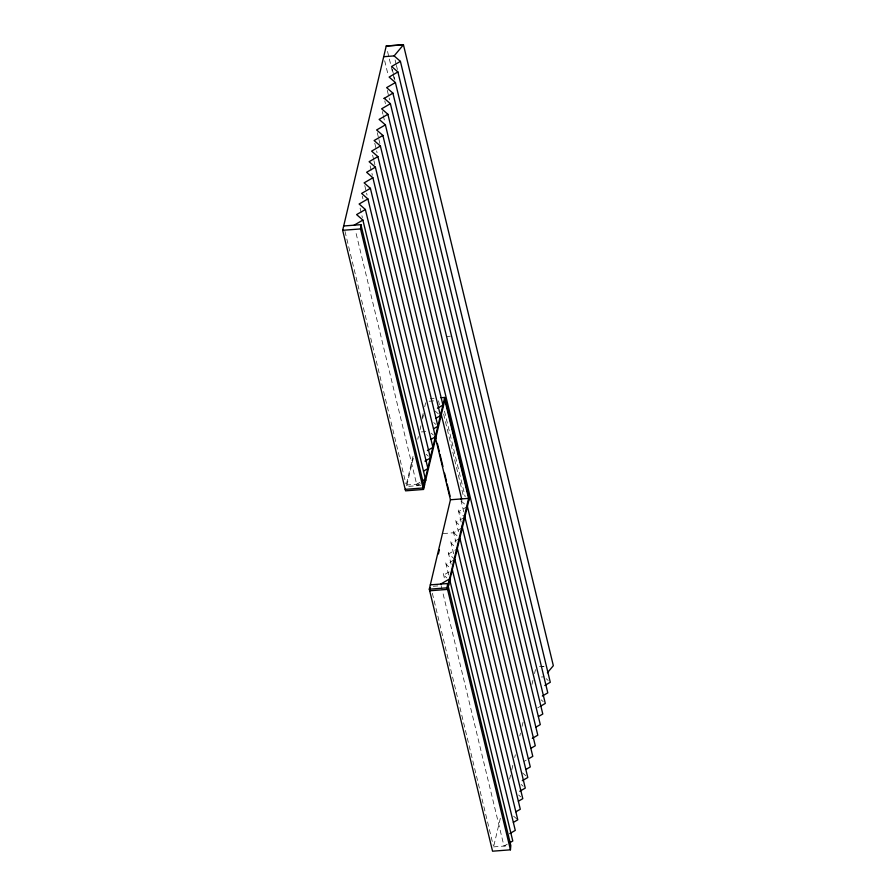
<?xml version="1.0" encoding="UTF-8"?>
<svg xmlns="http://www.w3.org/2000/svg" width="896" height="896" viewBox="0 0 896 896"><rect width="100%" height="100%" fill="white"/><g stroke="black" fill="none" stroke-linecap="round" stroke-linejoin="round"><path stroke-width="0.67" stroke-dasharray="4.48 3.36" d="M406.538 483.672L413.28 455.19M422.195 417.48L423.136 413.482M424.704 406.818L425.656 402.83M413.291 458.158L406.582 486.517L420.862 485.43M417.76 439.242L418.398 436.542M419.989 429.789L420.952 425.734M422.542 418.981L423.506 414.926M493.886 845.533L500.618 817.085M509.578 779.173L510.541 775.107M511.818 769.686L513.094 764.277M514.696 757.501L515.346 754.79M519.826 735.84L520.464 733.13M522.066 726.354L523.029 722.288M531.989 684.376L532.952 680.31M534.531 673.59L535.483 669.581M416.64 484.232L419.933 482.317M420.302 483.806L417.01 485.722L355.421 230.608M463.758 511.874L461.138 501.021L462.045 500.494M467.421 506.498L458.64 511.605L464.912 517.082M463.814 517.72L456.131 522.178L462.414 527.666M443.206 533.557L453.634 532.762L461.317 528.293M458.819 538.877L451.136 543.346L457.408 548.822L448.638 553.918L454.91 559.395M453.813 560.034L446.13 564.502L452.413 569.979M449.12 571.894L443.632 575.075L446.768 577.819M537.611 707.907L539.806 706.63M524.003 761.443L526.198 760.166M507.293 844.166L504 846.082L442.445 591.091M446.443 336.515L450.352 336.213M430.338 398.541L434.078 398.261M429.195 401.229L434.179 400.848M421.333 431.928L426.541 431.536M406.224 485.038L422.106 483.818M433.317 586.264L439.824 585.76M543.928 666.31L538.72 666.714L543.917 666.366M541.408 677.006L544.018 676.805M493.573 846.888L506.722 845.869M435.198 411.085L438.334 413.829M433.742 422.576L435.837 424.402M431.245 433.16L433.339 434.986M426.238 454.317L428.333 456.142M461.138 501.021L466.368 505.59M453.634 532.762L459.917 538.238M546.101 678.63L548.195 680.456M541.106 699.787L543.2 701.613M522.547 772.934L525.694 775.678M521.091 784.426L523.186 786.251M518.594 795.01L520.688 796.835M513.587 816.166L517.776 819.818M395.114 59.976L396.099 64.053M396.424 65.419L397.41 69.485M392.28 69.205L394.901 80.069M387.542 51.453L394.43 79.979M384.686 60.782L387.968 74.368M387.285 90.362L389.581 99.87M384.776 100.946L385.437 103.656M382.278 111.518L382.928 114.24M383.264 115.595L384.899 122.394M377.272 132.686L378.582 138.118M378.918 139.474L379.904 143.55M444.506 411.197L465.17 496.798M443.61 414.008L463.792 497.661M438.502 400.803L439.477 404.846M374.774 143.259L377.07 152.746M372.602 155.187L373.587 159.264M373.912 160.619L374.886 164.685M458.248 510.003L461.261 522.446M370.104 165.771L372.389 175.269M455.75 520.587L458.427 531.675M453.253 531.171L455.93 542.259M364.773 185.573L367.058 195.07M450.744 541.744L453.757 554.187M362.264 196.157L362.925 198.867M448.246 552.328L451.248 564.771M360.091 208.096L362.387 217.582M445.749 562.901L448.75 575.355M443.251 573.485L444.618 579.152M441.134 585.659L442.109 589.725M344.994 231.414L405.888 483.672M432.342 593.242L493.248 845.522"/><path stroke-width="1.34" d="M547.4 672.762L553.336 665.694L403.446 44.8L386.232 46.01L342.664 230.306L405.563 490.84L423.45 489.462L360.55 228.928L360.931 224.661L343.683 225.982M405.205 489.35L423.08 487.973L423.461 483.706L424.234 483.65L424.592 485.139L423.83 485.195L360.931 224.661M423.73 486.27L423.45 489.462L444.842 400.03M447.563 583.542L447.182 587.81L510.44 849.822L492.554 851.2L429.296 589.187L450.442 499.766L435.478 437.797M430.45 587.541L429.688 590.778L447.574 589.4L447.955 585.133L510.821 845.555L510.44 849.822M384.048 98.515L392.907 93.128L542.786 714.022L538.395 716.576M423.08 487.973L444.741 397.443L440.955 397.723M438.402 553.907L439.365 549.842M447.574 589.4L469.224 498.87L444.741 397.443M383.701 56.706L394.128 55.899L403.446 44.8L386.232 46.01M544.802 685.474L550.29 682.282L400.411 61.387L391.63 66.483L397.902 71.96L547.792 692.866L542.304 696.046M397.902 71.96L389.122 77.067L395.405 82.544L545.294 703.438L540.904 705.992M395.405 82.544L386.624 87.64L392.907 93.128M535.898 727.149L540.288 724.606L390.398 103.701L381.618 108.808L387.901 114.285L537.79 735.179L532.302 738.371M387.901 114.285L379.12 119.381L385.403 124.869L535.282 745.763L530.891 748.317M385.403 124.869L376.622 129.965L382.894 135.442L532.784 756.347L528.394 758.89M382.894 135.442L374.114 140.549L380.397 146.026L443.296 406.56M380.397 146.026L371.616 151.122L377.899 156.598L440.429 415.654L436.038 418.208M377.899 156.598L369.118 161.706L375.39 167.182L437.931 426.238L433.541 428.781M375.39 167.182L366.621 172.278L372.893 177.766L435.792 438.301M372.893 177.766L364.112 182.862L370.395 188.339L432.925 447.395L427.437 450.576M370.395 188.339L361.614 193.446L367.898 198.923L430.427 457.968L424.939 461.16M367.898 198.923L359.117 204.019L365.389 209.507L427.93 468.552L423.539 471.106M365.389 209.507L356.608 214.603L362.891 220.08L425.779 480.626M354.11 225.187L362.891 220.08M437.45 408.262L442.938 405.07M431.043 439.365L435.434 436.811M422.128 481.04L425.421 479.136M460.757 499.43L461.653 498.904L441.168 414.03M440.742 584.069L449.523 578.962L468.574 498.366L450.442 499.766M525.896 769.474L530.286 766.92L467.421 506.498M522.29 780.685L527.778 777.504L464.531 515.491M519.792 791.269L525.28 788.088L462.034 526.064M518.392 801.214L522.782 798.661L459.917 538.238M515.894 811.787L520.285 809.245L457.408 548.822M513.386 822.371L517.776 819.818L454.91 559.395M509.79 833.594L515.278 830.402L452.413 569.979M509.488 842.901L512.781 840.986L449.523 578.962L447.182 587.81L429.296 589.187M342.664 230.306L360.55 228.928M430.315 584.864L448.325 583.486L448.717 585.077M394.128 55.899L400.411 61.387M384.126 98.224L390.398 103.701M444.472 398.541L468.966 499.968M437.371 443.453L439.331 451.573M439.981 454.272L442.926 466.446M444.55 473.211L446.51 481.32M447.16 484.03L450.106 496.205"/></g></svg>
